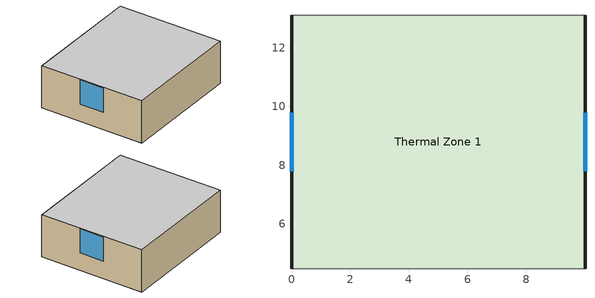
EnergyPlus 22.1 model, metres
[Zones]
Thermal Zone 1
 floor adiabatic (No mass): 10,13.11 10,4.46 0,4.46 0,13.11 z0
 wall outside (No mass): 10,4.46 10,13.11 / 0,13.11 0,4.46 z0:3.5
 wall adiabatic (No mass): 0,4.46 10,4.46 / 10,13.11 0,13.11 z0:3.5
 window (ASHRAE 189.1-2009 ExtWindow ClimateZone 4-5): 10,7.79 10,9.79 / 0,9.79 0,7.79 z1.45:3.45
 ceiling adiabatic (No mass): 10,4.46 10,13.11 0,13.11 0,4.46 z3.5
[Building]
Building 1: Loads Convergence Tolerance Value {W}=0.00001; Temperature Convergence Tolerance Value {deltaC}=0.0001; Maximum Number of Warmup Days=50; Minimum Number of Warmup Days=45
[Site:Location]
Temixco: Latitude {deg}=18.51; Longitude {deg}=-99.14; Time Zone {hr}=-6; Elevation {m}=1219
[Site:HeightVariation]
Wind Speed Profile Exponent=0; Wind Speed Profile Boundary Layer Thickness {m}=1e-08; Air Temperature Gradient Coefficient {K/m}=0
[Material:NoMass]
CP02 CARPET PAD: Roughness=VerySmooth; Thermal Resistance {m2-K/W}=10000000000; Thermal Absorptance=1e-15; Solar Absorptance=1e-15; Visible Absorptance=0
[WindowMaterial:Glazing]
Theoretical Glass [207]: Optical Data Type=SpectralAverage; Thickness {m}=3e-11; Solar Transmittance at Normal Incidence=0; Front Side Solar Reflectance at Normal Incidence=0; Back Side Solar Reflectance at Normal Incidence=0; Visible Transmittance at Normal Incidence=0; Front Side Visible Reflectance at Normal Incidence=0; Back Side Visible Reflectance at Normal Incidence=0; Infrared Transmittance at Normal Incidence=0; Front Side Infrared Hemispherical Emissivity=1E-26; Back Side Infrared Hemispherical Emissivity=1E-23; Conductivity {W/m-K}=1E-27; Dirt Correction Factor for Solar and Visible Transmittance=1E-30; Solar Diffusing=No
[Construction]
No mass: CP02 CARPET PAD
ASHRAE 189.1-2009 ExtWindow ClimateZone 4-5: Theoretical Glass [207]
[Zone]
Thermal Zone 1
[AirflowNetwork:SimulationControl]
ControlAFN: AirflowNetwork Control=MultizoneWithoutDistribution; Wind Pressure Coefficient Type=SurfaceAverageCalculation; Height Selection for Local Wind Pressure Calculation=OpeningHeight; Building Type=LowRise; Maximum Number of Iterations=30000; Initialization Type=ZeroNodePressures; Relative Airflow Convergence Tolerance=0.0001; Absolute Airflow Convergence Tolerance {kg/s}=0.000001; Convergence Acceleration Limit=-.5; Azimuth Angle of Long Axis of Building {deg}=0; Ratio of Building Width Along Short Axis to Width Along Long Axis=1; Height Dependence of External Node Temperature=No; Solver=SkylineLU; Allow Unsupported Zone Equipment=No
[AirflowNetwork:MultiZone:Zone]
Thermal Zone 1: Ventilation Control Mode=Constant; Minimum Venting Open Factor=1; Indoor and Outdoor Temperature Difference Upper Limit for Minimum Venting Open Factor {deltaC}=100; Indoor and Outdoor Enthalpy Difference Upper Limit for Minimum Venting Open Factor {deltaJ/kg}=300000; Single Sided Wind Pressure Coefficient Algorithm=Standard; Facade Width {m}=10
[AirflowNetwork:MultiZone:Surface] Leakage Component=vent1; Window/Door Opening Factor, or Crack Factor=1; Ventilation Control Mode=Constant; Minimum Venting Open Factor=1; Indoor and Outdoor Temperature Difference Upper Limit for Minimum Venting Open Factor {deltaC}=100; Indoor and Outdoor Enthalpy Difference Upper Limit for Minimum Venting Open Factor {deltaJ/kg}=300000; Equivalent Rectangle Method=PolygonHeight; Equivalent Rectangle Aspect Ratio=1
ventana_oeste; ventana_este
[AirflowNetwork:MultiZone:Component:DetailedOpening]
vent1: Air Mass Flow Coefficient When Opening is Closed {kg/s-m}=0.001; Air Mass Flow Exponent When Opening is Closed=0.65; Type of Rectangular Large Vertical Opening (LVO)=NonPivoted; Number of Sets of Opening Factor Data=2; Discharge Coefficient for Opening Factor 1=0.001; Width Factor for Opening Factor 1=0; Height Factor for Opening Factor 1=0; Start Height Factor for Opening Factor 1=0; Opening Factor 2=1; Discharge Coefficient for Opening Factor 2=1; Width Factor for Opening Factor 2=1; Height Factor for Opening Factor 2=1; Start Height Factor for Opening Factor 2=0
